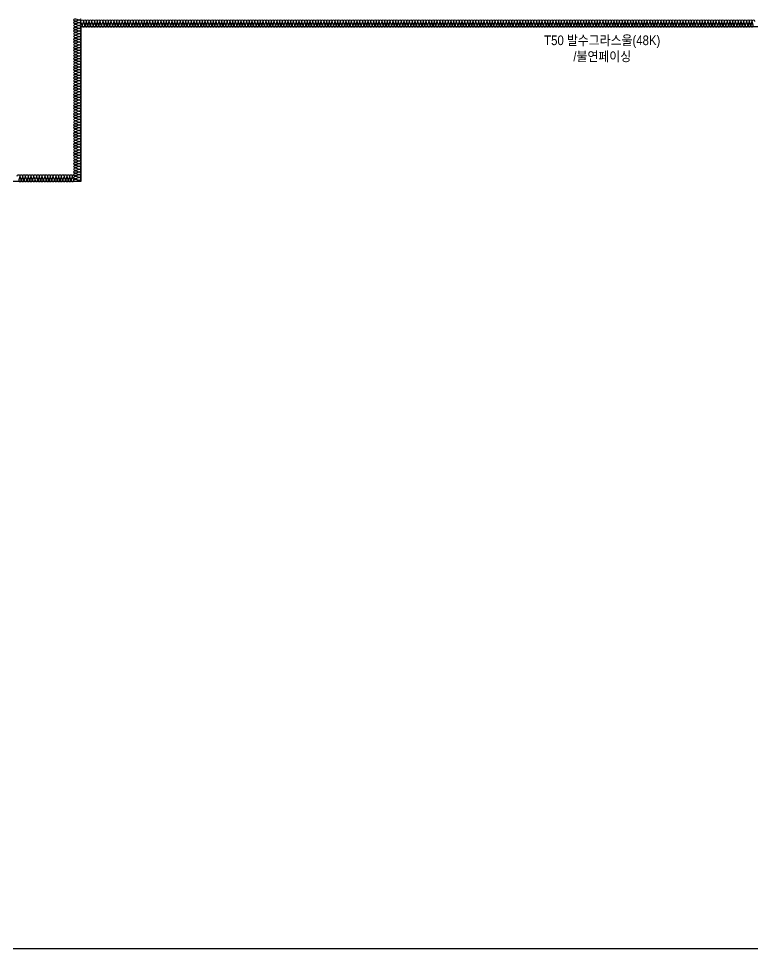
# Model space of a CAD drawing. Header units: millimetres. Extents: x 19868 to 801382, y -4805 to 85279.
# Drawn here: x 138738 to 144051, y 60179 to 66909 of the extents above; entities that cross this region are included whole.
import ezdxf
from ezdxf.enums import TextEntityAlignment as Align

# ---------------------------------------------------------------- set-up
doc = ezdxf.new("R2010")
doc.units = ezdxf.units.MM
doc.header["$LTSCALE"] = 250
doc.layers.add('A-FIN', color=6, linetype='Continuous')
doc.layers.add('ISL', color=251, linetype='Continuous')
doc.layers.add('NOPLOT-단열', color=225, linetype='Continuous', plot=False)
doc.styles.add('Gdim', font='')
doc.styles.get('Gdim').set_extended_font_data('Dotum')

msp = doc.modelspace()

# ---------------------------------------------------------------- linework, layer by layer
at = {"layer": 'A-FIN'}
msp.add_line((134738.2, 60178.9), (155038.2, 60178.9), dxfattribs=at)
at = {"layer": 'ISL'}
for points in [[(139188.2, 65728.9, 0.509267), (139176.1, 65737.8), (139150.3, 65730.1, -1.372593), (139150.3, 65747.8), (139176.1, 65740.1, 0.509267), (139188.2, 65748.9, 0.509267), (139176.1, 65757.8), (139150.3, 65750.1, -1.372593), (139150.3, 65767.8), (139176.1, 65760.1, 0.509267), (139188.2, 65768.9, 0.509267), (139176.1, 65777.8), (139150.3, 65770.1, -1.372593), (139150.3, 65787.8), (139176.1, 65780.1, 0.509267), (139188.2, 65788.9, 0.509267), (139176.1, 65797.8), (139150.3, 65790.1, -1.372593), (139150.3, 65807.8), (139176.1, 65800.1, 0.509267), (139188.2, 65808.9, 0.509267), (139176.1, 65817.8), (139150.3, 65810.1, -1.372593), (139150.3, 65827.8), (139176.1, 65820.1, 0.509267), (139188.2, 65828.9, 0.509267), (139176.1, 65837.8), (139150.3, 65830.1, -1.372593), (139150.3, 65847.8), (139176.1, 65840.1, 0.509267), (139188.2, 65848.9, 0.509267), (139176.1, 65857.8), (139150.3, 65850.1, -1.372593), (139150.3, 65867.8), (139176.1, 65860.1, 0.509267), (139188.2, 65868.9, 0.509267), (139176.1, 65877.8), (139150.3, 65870.1, -1.372593), (139150.3, 65887.8), (139176.1, 65880.1, 0.509267), (139188.2, 65888.9, 0.509267), (139176.1, 65897.8), (139150.3, 65890.1, -1.372593), (139150.3, 65907.8), (139176.1, 65900.1, 0.509267), (139188.2, 65908.9, 0.509267), (139176.1, 65917.8), (139150.3, 65910.1, -1.372593), (139150.3, 65927.8), (139176.1, 65920.1, 0.509267), (139188.2, 65928.9, 0.509267), (139176.1, 65937.8), (139150.3, 65930.1, -1.372593), (139150.3, 65947.8), (139176.1, 65940.1, 0.509267), (139188.2, 65948.9, 0.509267), (139176.1, 65957.8), (139150.3, 65950.1, -1.372593), (139150.3, 65967.8), (139176.1, 65960.1, 0.509267), (139188.2, 65968.9, 0.509267), (139176.1, 65977.8), (139150.3, 65970.1, -1.372593), (139150.3, 65987.8), (139176.1, 65980.1, 0.509267), (139188.2, 65988.9, 0.509267), (139176.1, 65997.8), (139150.3, 65990.1, -1.372593), (139150.3, 66007.8), (139176.1, 66000.1, 0.509267), (139188.2, 66008.9, 0.509267), (139176.1, 66017.8), (139150.3, 66010.1, -1.372593), (139150.3, 66027.8), (139176.1, 66020.1, 0.509267), (139188.2, 66028.9, 0.509267), (139176.1, 66037.8), (139150.3, 66030.1, -1.372593), (139150.3, 66047.8), (139176.1, 66040.1, 0.509267), (139188.2, 66048.9, 0.509267), (139176.1, 66057.8), (139150.3, 66050.1, -1.372593), (139150.3, 66067.8), (139176.1, 66060.1, 0.509267), (139188.2, 66068.9, 0.509267), (139176.1, 66077.8), (139150.3, 66070.1, -1.372593), (139150.3, 66087.8), (139176.1, 66080.1, 0.509267), (139188.2, 66088.9, 0.509267), (139176.1, 66097.8), (139150.3, 66090.1, -1.372593), (139150.3, 66107.8), (139176.1, 66100.1, 0.509267), (139188.2, 66108.9, 0.509267), (139176.1, 66117.8), (139150.3, 66110.1, -1.372593), (139150.3, 66127.8), (139176.1, 66120.1, 0.509267), (139188.2, 66128.9, 0.509267), (139176.1, 66137.8), (139150.3, 66130.1, -1.372593), (139150.3, 66147.8), (139176.1, 66140.1, 0.509267), (139188.2, 66148.9, 0.509267), (139176.1, 66157.8), (139150.3, 66150.1, -1.372593), (139150.3, 66167.8), (139176.1, 66160.1, 0.509267), (139188.2, 66168.9, 0.509267), (139176.1, 66177.8), (139150.3, 66170.1, -1.372593), (139150.3, 66187.8), (139176.1, 66180.1, 0.509267), (139188.2, 66188.9, 0.509267), (139176.1, 66197.8), (139150.3, 66190.1, -1.372593), (139150.3, 66207.8), (139176.1, 66200.1, 0.509267), (139188.2, 66208.9, 0.509267), (139176.1, 66217.8), (139150.3, 66210.1, -1.372593), (139150.3, 66227.8), (139176.1, 66220.1, 0.509267), (139188.2, 66228.9, 0.509267), (139176.1, 66237.8), (139150.3, 66230.1, -1.372593), (139150.3, 66247.8), (139176.1, 66240.1, 0.509267), (139188.2, 66248.9, 0.509267), (139176.1, 66257.8), (139150.3, 66250.1, -1.372593), (139150.3, 66267.8), (139176.1, 66260.1, 0.509267), (139188.2, 66268.9, 0.509267), (139176.1, 66277.8), (139150.3, 66270.1, -1.372593), (139150.3, 66287.8), (139176.1, 66280.1, 0.509267), (139188.2, 66288.9, 0.509267), (139176.1, 66297.8), (139150.3, 66290.1, -1.372593), (139150.3, 66307.8), (139176.1, 66300.1, 0.509267), (139188.2, 66308.9, 0.509267), (139176.1, 66317.8), (139150.3, 66310.1, -1.372593), (139150.3, 66327.8), (139176.1, 66320.1, 0.509267), (139188.2, 66328.9, 0.509267), (139176.1, 66337.8), (139150.3, 66330.1, -1.372593), (139150.3, 66347.8), (139176.1, 66340.1, 0.509267), (139188.2, 66348.9, 0.509267), (139176.1, 66357.8), (139150.3, 66350.1, -1.372593), (139150.3, 66367.8), (139176.1, 66360.1, 0.509267), (139188.2, 66368.9, 0.509267), (139176.1, 66377.8), (139150.3, 66370.1, -1.372593), (139150.3, 66387.8), (139176.1, 66380.1, 0.509267), (139188.2, 66388.9, 0.509267), (139176.1, 66397.8), (139150.3, 66390.1, -1.372593), (139150.3, 66407.8), (139176.1, 66400.1, 0.509267), (139188.2, 66408.9, 0.509267), (139176.1, 66417.8), (139150.3, 66410.1, -1.372593), (139150.3, 66427.8), (139176.1, 66420.1, 0.509267), (139188.2, 66428.9, 0.509267), (139176.1, 66437.8), (139150.3, 66430.1, -1.372593), (139150.3, 66447.8), (139176.1, 66440.1, 0.509267), (139188.2, 66448.9, 0.509267), (139176.1, 66457.8), (139150.3, 66450.1, -1.372593), (139150.3, 66467.8), (139176.1, 66460.1, 0.509267), (139188.2, 66468.9, 0.509267), (139176.1, 66477.8), (139150.3, 66470.1, -1.372593), (139150.3, 66487.8), (139176.1, 66480.1, 0.509267), (139188.2, 66488.9, 0.509267), (139176.1, 66497.8), (139150.3, 66490.1, -1.372593), (139150.3, 66507.8), (139176.1, 66500.1, 0.509267), (139188.2, 66508.9, 0.509267), (139176.1, 66517.8), (139150.3, 66510.1, -1.372593), (139150.3, 66527.8), (139176.1, 66520.1, 0.509267), (139188.2, 66528.9, 0.509267), (139176.1, 66537.8), (139150.3, 66530.1, -1.372593), (139150.3, 66547.8), (139176.1, 66540.1, 0.509267), (139188.2, 66548.9, 0.509267), (139176.1, 66557.8), (139150.3, 66550.1, -1.372593), (139150.3, 66567.8), (139176.1, 66560.1, 0.509267), (139188.2, 66568.9, 0.509267), (139176.1, 66577.8), (139150.3, 66570.1, -1.372593), (139150.3, 66587.8), (139176.1, 66580.1, 0.509267), (139188.2, 66588.9, 0.509267), (139176.1, 66597.8), (139150.3, 66590.1, -1.372593), (139150.3, 66607.8), (139176.1, 66600.1, 0.509267), (139188.2, 66608.9, 0.509267), (139176.1, 66617.8), (139150.3, 66610.1, -1.372593), (139150.3, 66627.8), (139176.1, 66620.1, 0.509267), (139188.2, 66628.9, 0.509267), (139176.1, 66637.8), (139150.3, 66630.1, -1.372593), (139150.3, 66647.8), (139176.1, 66640.1, 0.509267), (139188.2, 66648.9, 0.509267), (139176.1, 66657.8), (139150.3, 66650.1, -1.372593), (139150.3, 66667.8), (139176.1, 66660.1, 0.509267), (139188.2, 66668.9, 0.509267), (139176.1, 66677.8), (139150.3, 66670.1, -1.372593), (139150.3, 66687.8), (139176.1, 66680.1, 0.509267), (139188.2, 66688.9, 0.509267), (139176.1, 66697.8), (139150.3, 66690.1, -1.372593), (139150.3, 66707.8), (139176.1, 66700.1, 0.509267), (139188.2, 66708.9, 0.509267), (139176.1, 66717.8), (139150.3, 66710.1, -1.372593), (139150.3, 66727.8), (139176.1, 66720.1, 0.509267), (139188.2, 66728.9, 0.509267), (139176.1, 66737.8), (139150.3, 66730.1, -1.372593), (139150.3, 66747.8), (139176.1, 66740.1, 0.509267), (139188.2, 66748.9, 0.509267), (139176.1, 66757.8), (139150.3, 66750.1, -1.372593), (139150.3, 66767.8), (139176.1, 66760.1, 0.509267), (139188.2, 66768.9, 0.509267), (139176.1, 66777.8), (139150.3, 66770.1, -1.372593), (139150.3, 66787.8), (139176.1, 66780.1, 0.509267), (139188.2, 66788.9, 0.509267), (139176.1, 66797.8), (139150.3, 66790.1, -1.372593), (139150.3, 66807.8), (139176.1, 66800.1, 0.509267), (139188.2, 66808.9, 0.509267), (139176.1, 66817.8), (139150.3, 66810.1, -1.372593), (139150.3, 66827.8), (139176.1, 66820.1, 0.509267), (139188.2, 66828.9, 0.509267), (139176.1, 66837.8), (139150.3, 66830.1, -1.372593), (139150.3, 66847.8), (139176.1, 66840.1, 0.509267), (139188.2, 66848.9, 0.509267), (139176.1, 66857.8), (139150.3, 66850.1, -1.372593), (139150.3, 66867.8), (139176.1, 66860.1, 0.509267), (139188.2, 66868.9, 0.509267), (139176.1, 66877.8), (139150.3, 66870.1, -1.372593), (139150.3, 66887.8), (139176.1, 66880.1, 0.509267), (139188.2, 66888.9, 0.509267), (139176.1, 66897.8), (139150.3, 66890.1, -1.372593), (139150.3, 66907.8), (139176.1, 66900.1, 0.509267), (139188.2, 66908.9)], [(139188.2, 66848.9, 0.509267), (139197, 66861.1), (139189.4, 66886.8, -1.372593), (139207, 66886.8), (139199.4, 66861.1, 0.509267), (139208.2, 66848.9, 0.509267), (139217, 66861.1), (139209.4, 66886.8, -1.372593), (139227, 66886.8), (139219.4, 66861.1, 0.509267), (139228.2, 66848.9, 0.509267), (139237, 66861.1), (139229.4, 66886.8, -1.372593), (139247, 66886.8), (139239.4, 66861.1, 0.509267), (139248.2, 66848.9, 0.509267), (139257, 66861.1), (139249.4, 66886.8, -1.372593), (139267, 66886.8), (139259.4, 66861.1, 0.509267), (139268.2, 66848.9, 0.509267), (139277, 66861.1), (139269.4, 66886.8, -1.372593), (139287, 66886.8), (139279.4, 66861.1, 0.509267), (139288.2, 66848.9, 0.509267), (139297, 66861.1), (139289.4, 66886.8, -1.372593), (139307, 66886.8), (139299.4, 66861.1, 0.509267), (139308.2, 66848.9, 0.509267), (139317, 66861.1), (139309.4, 66886.8, -1.372593), (139327, 66886.8), (139319.4, 66861.1, 0.509267), (139328.2, 66848.9, 0.509267), (139337, 66861.1), (139329.4, 66886.8, -1.372593), (139347, 66886.8), (139339.4, 66861.1, 0.509267), (139348.2, 66848.9, 0.509267), (139357, 66861.1), (139349.4, 66886.8, -1.372593), (139367, 66886.8), (139359.4, 66861.1, 0.509267), (139368.2, 66848.9, 0.509267), (139377, 66861.1), (139369.4, 66886.8, -1.372593), (139387, 66886.8), (139379.4, 66861.1, 0.509267), (139388.2, 66848.9, 0.509267), (139397, 66861.1), (139389.4, 66886.8, -1.372593), (139407, 66886.8), (139399.4, 66861.1, 0.509267), (139408.2, 66848.9, 0.509267), (139417, 66861.1), (139409.4, 66886.8, -1.372593), (139427, 66886.8), (139419.4, 66861.1, 0.509267), (139428.2, 66848.9, 0.509267), (139437, 66861.1), (139429.4, 66886.8, -1.372593), (139447, 66886.8), (139439.4, 66861.1, 0.509267), (139448.2, 66848.9, 0.509267), (139457, 66861.1), (139449.4, 66886.8, -1.372593), (139467, 66886.8), (139459.4, 66861.1, 0.509267), (139468.2, 66848.9, 0.509267), (139477, 66861.1), (139469.4, 66886.8, -1.372593), (139487, 66886.8), (139479.4, 66861.1, 0.509267), (139488.2, 66848.9, 0.509267), (139497, 66861.1), (139489.4, 66886.8, -1.372593), (139507, 66886.8), (139499.4, 66861.1, 0.509267), (139508.2, 66848.9, 0.509267), (139517, 66861.1), (139509.4, 66886.8, -1.372593), (139527, 66886.8), (139519.4, 66861.1, 0.509267), (139528.2, 66848.9, 0.509267), (139537, 66861.1), (139529.4, 66886.8, -1.372593), (139547, 66886.8), (139539.4, 66861.1, 0.509267), (139548.2, 66848.9, 0.509267), (139557, 66861.1), (139549.4, 66886.8, -1.372593), (139567, 66886.8), (139559.4, 66861.1, 0.509267), (139568.2, 66848.9, 0.509267), (139577, 66861.1), (139569.4, 66886.8, -1.372593), (139587, 66886.8), (139579.4, 66861.1, 0.509267), (139588.2, 66848.9, 0.509267), (139597, 66861.1), (139589.4, 66886.8, -1.372593), (139607, 66886.8), (139599.4, 66861.1, 0.509267), (139608.2, 66848.9, 0.509267), (139617, 66861.1), (139609.4, 66886.8, -1.372593), (139627, 66886.8), (139619.4, 66861.1, 0.509267), (139628.2, 66848.9, 0.509267), (139637, 66861.1), (139629.4, 66886.8, -1.372593), (139647, 66886.8), (139639.4, 66861.1, 0.509267), (139648.2, 66848.9, 0.509267), (139657, 66861.1), (139649.4, 66886.8, -1.372593), (139667, 66886.8), (139659.4, 66861.1, 0.509267), (139668.2, 66848.9, 0.509267), (139677, 66861.1), (139669.4, 66886.8, -1.372593), (139687, 66886.8), (139679.4, 66861.1, 0.509267), (139688.2, 66848.9, 0.509267), (139697, 66861.1), (139689.4, 66886.8, -1.372593), (139707, 66886.8), (139699.4, 66861.1, 0.509267), (139708.2, 66848.9, 0.509267), (139717, 66861.1), (139709.4, 66886.8, -1.372593), (139727, 66886.8), (139719.4, 66861.1, 0.509267), (139728.2, 66848.9, 0.509267), (139737, 66861.1), (139729.4, 66886.8, -1.372593), (139747, 66886.8), (139739.4, 66861.1, 0.509267), (139748.2, 66848.9, 0.509267), (139757, 66861.1), (139749.4, 66886.8, -1.372593), (139767, 66886.8), (139759.4, 66861.1, 0.509267), (139768.2, 66848.9, 0.509267), (139777, 66861.1), (139769.4, 66886.8, -1.372593), (139787, 66886.8), (139779.4, 66861.1, 0.509267), (139788.2, 66848.9, 0.509267), (139797, 66861.1), (139789.4, 66886.8, -1.372593), (139807, 66886.8), (139799.4, 66861.1, 0.509267), (139808.2, 66848.9, 0.509267), (139817, 66861.1), (139809.4, 66886.8, -1.372593), (139827, 66886.8), (139819.4, 66861.1, 0.509267), (139828.2, 66848.9, 0.509267), (139837, 66861.1), (139829.4, 66886.8, -1.372593), (139847, 66886.8), (139839.4, 66861.1, 0.509267), (139848.2, 66848.9, 0.509267), (139857, 66861.1), (139849.4, 66886.8, -1.372593), (139867, 66886.8), (139859.4, 66861.1, 0.509267), (139868.2, 66848.9, 0.509267), (139877, 66861.1), (139869.4, 66886.8, -1.372593), (139887, 66886.8), (139879.4, 66861.1, 0.509267), (139888.2, 66848.9, 0.509267), (139897, 66861.1), (139889.4, 66886.8, -1.372593), (139907, 66886.8), (139899.4, 66861.1, 0.509267), (139908.2, 66848.9, 0.509267), (139917, 66861.1), (139909.4, 66886.8, -1.372593), (139927, 66886.8), (139919.4, 66861.1, 0.509267), (139928.2, 66848.9, 0.509267), (139937, 66861.1), (139929.4, 66886.8, -1.372593), (139947, 66886.8), (139939.4, 66861.1, 0.509267), (139948.2, 66848.9, 0.509267), (139957, 66861.1), (139949.4, 66886.8, -1.372593), (139967, 66886.8), (139959.4, 66861.1, 0.509267), (139968.2, 66848.9, 0.509267), (139977, 66861.1), (139969.4, 66886.8, -1.372593), (139987, 66886.8), (139979.4, 66861.1, 0.509267), (139988.2, 66848.9, 0.509267), (139997, 66861.1), (139989.4, 66886.8, -1.372593), (140007, 66886.8), (139999.4, 66861.1, 0.509267), (140008.2, 66848.9, 0.509267), (140017, 66861.1), (140009.4, 66886.8, -1.372593), (140027, 66886.8), (140019.4, 66861.1, 0.509267), (140028.2, 66848.9, 0.509267), (140037, 66861.1), (140029.4, 66886.8, -1.372593), (140047, 66886.8), (140039.4, 66861.1, 0.509267), (140048.2, 66848.9, 0.509267), (140057, 66861.1), (140049.4, 66886.8, -1.372593), (140067, 66886.8), (140059.4, 66861.1, 0.509267), (140068.2, 66848.9, 0.509267), (140077, 66861.1), (140069.4, 66886.8, -1.372593), (140087, 66886.8), (140079.4, 66861.1, 0.509267), (140088.2, 66848.9, 0.509267), (140097, 66861.1), (140089.4, 66886.8, -1.372593), (140107, 66886.8), (140099.4, 66861.1, 0.509267), (140108.2, 66848.9, 0.509267), (140117, 66861.1), (140109.4, 66886.8, -1.372593), (140127, 66886.8), (140119.4, 66861.1, 0.509267), (140128.2, 66848.9, 0.509267), (140137, 66861.1), (140129.4, 66886.8, -1.372593), (140147, 66886.8), (140139.4, 66861.1, 0.509267), (140148.2, 66848.9, 0.509267), (140157, 66861.1), (140149.4, 66886.8, -1.372593), (140167, 66886.8), (140159.4, 66861.1, 0.509267), (140168.2, 66848.9, 0.509267), (140177, 66861.1), (140169.4, 66886.8, -1.372593), (140187, 66886.8), (140179.4, 66861.1, 0.509267), (140188.2, 66848.9, 0.509267), (140197, 66861.1), (140189.4, 66886.8, -1.372593), (140207, 66886.8), (140199.4, 66861.1, 0.509267), (140208.2, 66848.9, 0.509267), (140217, 66861.1), (140209.4, 66886.8, -1.372593), (140227, 66886.8), (140219.4, 66861.1, 0.509267), (140228.2, 66848.9, 0.509267), (140237, 66861.1), (140229.4, 66886.8, -1.372593), (140247, 66886.8), (140239.4, 66861.1, 0.509267), (140248.2, 66848.9, 0.509267), (140257, 66861.1), (140249.4, 66886.8, -1.372593), (140267, 66886.8), (140259.4, 66861.1, 0.509267), (140268.2, 66848.9, 0.509267), (140277, 66861.1), (140269.4, 66886.8, -1.372593), (140287, 66886.8), (140279.4, 66861.1, 0.509267), (140288.2, 66848.9, 0.509267), (140297, 66861.1), (140289.4, 66886.8, -1.372593), (140307, 66886.8), (140299.4, 66861.1, 0.509267), (140308.2, 66848.9, 0.509267), (140317, 66861.1), (140309.4, 66886.8, -1.372593), (140327, 66886.8), (140319.4, 66861.1, 0.509267), (140328.2, 66848.9, 0.509267), (140337, 66861.1), (140329.4, 66886.8, -1.372593), (140347, 66886.8), (140339.4, 66861.1, 0.509267), (140348.2, 66848.9, 0.509267), (140357, 66861.1), (140349.4, 66886.8, -1.372593), (140367, 66886.8), (140359.4, 66861.1, 0.509267), (140368.2, 66848.9, 0.509267), (140377, 66861.1), (140369.4, 66886.8, -1.372593), (140387, 66886.8), (140379.4, 66861.1, 0.509267), (140388.2, 66848.9, 0.509267), (140397, 66861.1), (140389.4, 66886.8, -1.372593), (140407, 66886.8), (140399.4, 66861.1, 0.509267), (140408.2, 66848.9, 0.509267), (140417, 66861.1), (140409.4, 66886.8, -1.372593), (140427, 66886.8), (140419.4, 66861.1, 0.509267), (140428.2, 66848.9, 0.509267), (140437, 66861.1), (140429.4, 66886.8, -1.372593), (140447, 66886.8), (140439.4, 66861.1, 0.509267), (140448.2, 66848.9, 0.509267), (140457, 66861.1), (140449.4, 66886.8, -1.372593), (140467, 66886.8), (140459.4, 66861.1, 0.509267), (140468.2, 66848.9, 0.509267), (140477, 66861.1), (140469.4, 66886.8, -1.372593), (140487, 66886.8), (140479.4, 66861.1, 0.509267), (140488.2, 66848.9, 0.509267), (140497, 66861.1), (140489.4, 66886.8, -1.372593), (140507, 66886.8), (140499.4, 66861.1, 0.509267), (140508.2, 66848.9, 0.509267), (140517, 66861.1), (140509.4, 66886.8, -1.372593), (140527, 66886.8), (140519.4, 66861.1, 0.509267), (140528.2, 66848.9, 0.509267), (140537, 66861.1), (140529.4, 66886.8, -1.372593), (140547, 66886.8), (140539.4, 66861.1, 0.509267), (140548.2, 66848.9, 0.509267), (140557, 66861.1), (140549.4, 66886.8, -1.372593), (140567, 66886.8), (140559.4, 66861.1, 0.509267), (140568.2, 66848.9, 0.509267), (140577, 66861.1), (140569.4, 66886.8, -1.372593), (140587, 66886.8), (140579.4, 66861.1, 0.509267), (140588.2, 66848.9, 0.509267), (140597, 66861.1), (140589.4, 66886.8, -1.372593), (140607, 66886.8), (140599.4, 66861.1, 0.509267), (140608.2, 66848.9, 0.509267), (140617, 66861.1), (140609.4, 66886.8, -1.372593), (140627, 66886.8), (140619.4, 66861.1, 0.509267), (140628.2, 66848.9, 0.509267), (140637, 66861.1), (140629.4, 66886.8, -1.372593), (140647, 66886.8), (140639.4, 66861.1, 0.509267), (140648.2, 66848.9, 0.509267), (140657, 66861.1), (140649.4, 66886.8, -1.372593), (140667, 66886.8), (140659.4, 66861.1, 0.509267), (140668.2, 66848.9, 0.509267), (140677, 66861.1), (140669.4, 66886.8, -1.372593), (140687, 66886.8), (140679.4, 66861.1, 0.509267), (140688.2, 66848.9, 0.509267), (140697, 66861.1), (140689.4, 66886.8, -1.372593), (140707, 66886.8), (140699.4, 66861.1, 0.509267), (140708.2, 66848.9, 0.509267), (140717, 66861.1), (140709.4, 66886.8, -1.372593), (140727, 66886.8), (140719.4, 66861.1, 0.509267), (140728.2, 66848.9, 0.509267), (140737, 66861.1), (140729.4, 66886.8, -1.372593), (140747, 66886.8), (140739.4, 66861.1, 0.509267), (140748.2, 66848.9, 0.509267), (140757, 66861.1), (140749.4, 66886.8, -1.372593), (140767, 66886.8), (140759.4, 66861.1, 0.509267), (140768.2, 66848.9, 0.509267), (140777, 66861.1), (140769.4, 66886.8, -1.372593), (140787, 66886.8), (140779.4, 66861.1, 0.509267), (140788.2, 66848.9, 0.509267), (140797, 66861.1), (140789.4, 66886.8, -1.372593), (140807, 66886.8), (140799.4, 66861.1, 0.509267), (140808.2, 66848.9, 0.509267), (140817, 66861.1), (140809.4, 66886.8, -1.372593), (140827, 66886.8), (140819.4, 66861.1, 0.509267), (140828.2, 66848.9, 0.509267), (140837, 66861.1), (140829.4, 66886.8, -1.372593), (140847, 66886.8), (140839.4, 66861.1, 0.509267), (140848.2, 66848.9, 0.509267), (140857, 66861.1), (140849.4, 66886.8, -1.372593), (140867, 66886.8), (140859.4, 66861.1, 0.509267), (140868.2, 66848.9, 0.509267), (140877, 66861.1), (140869.4, 66886.8, -1.372593), (140887, 66886.8), (140879.4, 66861.1, 0.509267), (140888.2, 66848.9, 0.509267), (140897, 66861.1), (140889.4, 66886.8, -1.372593), (140907, 66886.8), (140899.4, 66861.1, 0.509267), (140908.2, 66848.9, 0.509267), (140917, 66861.1), (140909.4, 66886.8, -1.372593), (140927, 66886.8), (140919.4, 66861.1, 0.509267), (140928.2, 66848.9, 0.509267), (140937, 66861.1), (140929.4, 66886.8, -1.372593), (140947, 66886.8), (140939.4, 66861.1, 0.509267), (140948.2, 66848.9, 0.509267), (140957, 66861.1), (140949.4, 66886.8, -1.372593), (140967, 66886.8), (140959.4, 66861.1, 0.509267), (140968.2, 66848.9, 0.509267), (140977, 66861.1), (140969.4, 66886.8, -1.372593), (140987, 66886.8), (140979.4, 66861.1, 0.509267), (140988.2, 66848.9, 0.509267), (140997, 66861.1), (140989.4, 66886.8, -1.372593), (141007, 66886.8), (140999.4, 66861.1, 0.509267), (141008.2, 66848.9, 0.509267), (141017, 66861.1), (141009.4, 66886.8, -1.372593), (141027, 66886.8), (141019.4, 66861.1, 0.509267), (141028.2, 66848.9, 0.509267), (141037, 66861.1), (141029.4, 66886.8, -1.372593), (141047, 66886.8), (141039.4, 66861.1, 0.509267), (141048.2, 66848.9, 0.509267), (141057, 66861.1), (141049.4, 66886.8, -1.372593), (141067, 66886.8), (141059.4, 66861.1, 0.509267), (141068.2, 66848.9, 0.509267), (141077, 66861.1), (141069.4, 66886.8, -1.372593), (141087, 66886.8), (141079.4, 66861.1, 0.509267), (141088.2, 66848.9, 0.509267), (141097, 66861.1), (141089.4, 66886.8, -1.372593), (141107, 66886.8), (141099.4, 66861.1, 0.509267), (141108.2, 66848.9, 0.509267), (141117, 66861.1), (141109.4, 66886.8, -1.372593), (141127, 66886.8), (141119.4, 66861.1, 0.509267), (141128.2, 66848.9, 0.509267), (141137, 66861.1), (141129.4, 66886.8, -1.372593), (141147, 66886.8), (141139.4, 66861.1, 0.509267), (141148.2, 66848.9, 0.509267), (141157, 66861.1), (141149.4, 66886.8, -1.372593), (141167, 66886.8), (141159.4, 66861.1, 0.509267), (141168.2, 66848.9, 0.509267), (141177, 66861.1), (141169.4, 66886.8, -1.372593), (141187, 66886.8), (141179.4, 66861.1, 0.509267), (141188.2, 66848.9, 0.509267), (141197, 66861.1), (141189.4, 66886.8, -1.372593), (141207, 66886.8), (141199.4, 66861.1, 0.509267), (141208.2, 66848.9, 0.509267), (141217, 66861.1), (141209.4, 66886.8, -1.372593), (141227, 66886.8), (141219.4, 66861.1, 0.509267), (141228.2, 66848.9, 0.509267), (141237, 66861.1), (141229.4, 66886.8, -1.372593), (141247, 66886.8), (141239.4, 66861.1, 0.509267), (141248.2, 66848.9, 0.509267), (141257, 66861.1), (141249.4, 66886.8, -1.372593), (141267, 66886.8), (141259.4, 66861.1, 0.509267), (141268.2, 66848.9, 0.509267), (141277, 66861.1), (141269.4, 66886.8, -1.372593), (141287, 66886.8), (141279.4, 66861.1, 0.509267), (141288.2, 66848.9, 0.509267), (141297, 66861.1), (141289.4, 66886.8, -1.372593), (141307, 66886.8), (141299.4, 66861.1, 0.509267), (141308.2, 66848.9, 0.509267), (141317, 66861.1), (141309.4, 66886.8, -1.372593), (141327, 66886.8), (141319.4, 66861.1, 0.509267), (141328.2, 66848.9, 0.509267), (141337, 66861.1), (141329.4, 66886.8, -1.372593), (141347, 66886.8), (141339.4, 66861.1, 0.509267), (141348.2, 66848.9, 0.509267), (141357, 66861.1), (141349.4, 66886.8, -1.372593), (141367, 66886.8), (141359.4, 66861.1, 0.509267), (141368.2, 66848.9, 0.509267), (141377, 66861.1), (141369.4, 66886.8, -1.372593), (141387, 66886.8), (141379.4, 66861.1, 0.509267), (141388.2, 66848.9, 0.509267), (141397, 66861.1), (141389.4, 66886.8, -1.372593), (141407, 66886.8), (141399.4, 66861.1, 0.509267), (141408.2, 66848.9, 0.509267), (141417, 66861.1), (141409.4, 66886.8, -1.372593), (141427, 66886.8), (141419.4, 66861.1, 0.509267), (141428.2, 66848.9, 0.509267), (141437, 66861.1), (141429.4, 66886.8, -1.372593), (141447, 66886.8), (141439.4, 66861.1, 0.509267), (141448.2, 66848.9, 0.509267), (141457, 66861.1), (141449.4, 66886.8, -1.372593), (141467, 66886.8), (141459.4, 66861.1, 0.509267), (141468.2, 66848.9, 0.509267), (141477, 66861.1), (141469.4, 66886.8, -1.372593), (141487, 66886.8), (141479.4, 66861.1, 0.509267), (141488.2, 66848.9, 0.509267), (141497, 66861.1), (141489.4, 66886.8, -1.372593), (141507, 66886.8), (141499.4, 66861.1, 0.509267), (141508.2, 66848.9, 0.509267), (141517, 66861.1), (141509.4, 66886.8, -1.372593), (141527, 66886.8), (141519.4, 66861.1, 0.509267), (141528.2, 66848.9, 0.509267), (141537, 66861.1), (141529.4, 66886.8, -1.372593), (141547, 66886.8), (141539.4, 66861.1, 0.509267), (141548.2, 66848.9, 0.509267), (141557, 66861.1), (141549.4, 66886.8, -1.372593), (141567, 66886.8), (141559.4, 66861.1, 0.509267), (141568.2, 66848.9, 0.509267), (141577, 66861.1), (141569.4, 66886.8, -1.372593), (141587, 66886.8), (141579.4, 66861.1, 0.509267), (141588.2, 66848.9, 0.509267), (141597, 66861.1), (141589.4, 66886.8, -1.372593), (141607, 66886.8), (141599.4, 66861.1, 0.509267), (141608.2, 66848.9, 0.509267), (141617, 66861.1), (141609.4, 66886.8, -1.372593), (141627, 66886.8), (141619.4, 66861.1, 0.509267), (141628.2, 66848.9, 0.509267), (141637, 66861.1), (141629.4, 66886.8, -1.372593), (141647, 66886.8), (141639.4, 66861.1, 0.509267), (141648.2, 66848.9, 0.509267), (141657, 66861.1), (141649.4, 66886.8, -1.372593), (141667, 66886.8), (141659.4, 66861.1, 0.509267), (141668.2, 66848.9, 0.509267), (141677, 66861.1), (141669.4, 66886.8, -1.372593), (141687, 66886.8), (141679.4, 66861.1, 0.509267), (141688.2, 66848.9, 0.509267), (141697, 66861.1), (141689.4, 66886.8, -1.372593), (141707, 66886.8), (141699.4, 66861.1, 0.509267), (141708.2, 66848.9, 0.509267), (141717, 66861.1), (141709.4, 66886.8, -1.372593), (141727, 66886.8), (141719.4, 66861.1, 0.509267), (141728.2, 66848.9, 0.509267), (141737, 66861.1), (141729.4, 66886.8, -1.372593), (141747, 66886.8), (141739.4, 66861.1, 0.509267), (141748.2, 66848.9, 0.509267), (141757, 66861.1), (141749.4, 66886.8, -1.372593), (141767, 66886.8), (141759.4, 66861.1, 0.509267), (141768.2, 66848.9, 0.509267), (141777, 66861.1), (141769.4, 66886.8, -1.372593), (141787, 66886.8), (141779.4, 66861.1, 0.509267), (141788.2, 66848.9, 0.509267), (141797, 66861.1), (141789.4, 66886.8, -1.372593), (141807, 66886.8), (141799.4, 66861.1, 0.509267), (141808.2, 66848.9, 0.509267), (141817, 66861.1), (141809.4, 66886.8, -1.372593), (141827, 66886.8), (141819.4, 66861.1, 0.509267), (141828.2, 66848.9, 0.509267), (141837, 66861.1), (141829.4, 66886.8, -1.372593), (141847, 66886.8), (141839.4, 66861.1, 0.509267), (141848.2, 66848.9, 0.509267), (141857, 66861.1), (141849.4, 66886.8, -1.372593), (141867, 66886.8), (141859.4, 66861.1, 0.509267), (141868.2, 66848.9, 0.509267), (141877, 66861.1), (141869.4, 66886.8, -1.372593), (141887, 66886.8), (141879.4, 66861.1, 0.509267), (141888.2, 66848.9, 0.509267), (141897, 66861.1), (141889.4, 66886.8, -1.372593), (141907, 66886.8), (141899.4, 66861.1, 0.509267), (141908.2, 66848.9, 0.509267), (141917, 66861.1), (141909.4, 66886.8, -1.372593), (141927, 66886.8), (141919.4, 66861.1, 0.509267), (141928.2, 66848.9, 0.509267), (141937, 66861.1), (141929.4, 66886.8, -1.372593), (141947, 66886.8), (141939.4, 66861.1, 0.509267), (141948.2, 66848.9, 0.509267), (141957, 66861.1), (141949.4, 66886.8, -1.372593), (141967, 66886.8), (141959.4, 66861.1, 0.509267), (141968.2, 66848.9, 0.509267), (141977, 66861.1), (141969.4, 66886.8, -1.372593), (141987, 66886.8), (141979.4, 66861.1, 0.509267), (141988.2, 66848.9, 0.509267), (141997, 66861.1), (141989.4, 66886.8, -1.372593), (142007, 66886.8), (141999.4, 66861.1, 0.509267), (142008.2, 66848.9, 0.509267), (142017, 66861.1), (142009.4, 66886.8, -1.372593), (142027, 66886.8), (142019.4, 66861.1, 0.509267), (142028.2, 66848.9, 0.509267), (142037, 66861.1), (142029.4, 66886.8, -1.372593), (142047, 66886.8), (142039.4, 66861.1, 0.509267), (142048.2, 66848.9, 0.509267), (142057, 66861.1), (142049.4, 66886.8, -1.372593), (142067, 66886.8), (142059.4, 66861.1, 0.509267), (142068.2, 66848.9, 0.509267), (142077, 66861.1), (142069.4, 66886.8, -1.372593), (142087, 66886.8), (142079.4, 66861.1, 0.509267), (142088.2, 66848.9, 0.509267), (142097, 66861.1), (142089.4, 66886.8, -1.372593), (142107, 66886.8), (142099.4, 66861.1, 0.509267), (142108.2, 66848.9, 0.509267), (142117, 66861.1), (142109.4, 66886.8, -1.372593), (142127, 66886.8), (142119.4, 66861.1, 0.509267), (142128.2, 66848.9, 0.509267), (142137, 66861.1), (142129.4, 66886.8, -1.372593), (142147, 66886.8), (142139.4, 66861.1, 0.509267), (142148.2, 66848.9, 0.509267), (142157, 66861.1), (142149.4, 66886.8, -1.372593), (142167, 66886.8), (142159.4, 66861.1, 0.509267), (142168.2, 66848.9, 0.509267), (142177, 66861.1), (142169.4, 66886.8, -1.372593), (142187, 66886.8), (142179.4, 66861.1, 0.509267), (142188.2, 66848.9, 0.509267), (142197, 66861.1), (142189.4, 66886.8, -1.372593), (142207, 66886.8), (142199.4, 66861.1, 0.509267), (142208.2, 66848.9, 0.509267), (142217, 66861.1), (142209.4, 66886.8, -1.372593), (142227, 66886.8), (142219.4, 66861.1, 0.509267), (142228.2, 66848.9, 0.509267), (142237, 66861.1), (142229.4, 66886.8, -1.372593), (142247, 66886.8), (142239.4, 66861.1, 0.509267), (142248.2, 66848.9, 0.509267), (142257, 66861.1), (142249.4, 66886.8, -1.372593), (142267, 66886.8), (142259.4, 66861.1, 0.509267), (142268.2, 66848.9, 0.509267), (142277, 66861.1), (142269.4, 66886.8, -1.372593), (142287, 66886.8), (142279.4, 66861.1, 0.509267), (142288.2, 66848.9, 0.509267), (142297, 66861.1), (142289.4, 66886.8, -1.372593), (142307, 66886.8), (142299.4, 66861.1, 0.509267), (142308.2, 66848.9, 0.509267), (142317, 66861.1), (142309.4, 66886.8, -1.372593), (142327, 66886.8), (142319.4, 66861.1, 0.509267), (142328.2, 66848.9, 0.509267), (142337, 66861.1), (142329.4, 66886.8, -1.372593), (142347, 66886.8), (142339.4, 66861.1, 0.509267), (142348.2, 66848.9, 0.509267), (142357, 66861.1), (142349.4, 66886.8, -1.372593), (142367, 66886.8), (142359.4, 66861.1, 0.509267), (142368.2, 66848.9, 0.509267), (142377, 66861.1), (142369.4, 66886.8, -1.372593), (142387, 66886.8), (142379.4, 66861.1, 0.509267), (142388.2, 66848.9, 0.509267), (142397, 66861.1), (142389.4, 66886.8, -1.372593), (142407, 66886.8), (142399.4, 66861.1, 0.509267), (142408.2, 66848.9, 0.509267), (142417, 66861.1), (142409.4, 66886.8, -1.372593), (142427, 66886.8), (142419.4, 66861.1, 0.509267), (142428.2, 66848.9, 0.509267), (142437, 66861.1), (142429.4, 66886.8, -1.372593), (142447, 66886.8), (142439.4, 66861.1, 0.509267), (142448.2, 66848.9, 0.509267), (142457, 66861.1), (142449.4, 66886.8, -1.372593), (142467, 66886.8), (142459.4, 66861.1, 0.509267), (142468.2, 66848.9, 0.509267), (142477, 66861.1), (142469.4, 66886.8, -1.372593), (142487, 66886.8), (142479.4, 66861.1, 0.509267), (142488.2, 66848.9, 0.509267), (142497, 66861.1), (142489.4, 66886.8, -1.372593), (142507, 66886.8), (142499.4, 66861.1, 0.509267), (142508.2, 66848.9, 0.509267), (142517, 66861.1), (142509.4, 66886.8, -1.372593), (142527, 66886.8), (142519.4, 66861.1, 0.509267), (142528.2, 66848.9, 0.509267), (142537, 66861.1), (142529.4, 66886.8, -1.372593), (142547, 66886.8), (142539.4, 66861.1, 0.509267), (142548.2, 66848.9, 0.509267), (142557, 66861.1), (142549.4, 66886.8, -1.372593), (142567, 66886.8), (142559.4, 66861.1, 0.509267), (142568.2, 66848.9, 0.509267), (142577, 66861.1), (142569.4, 66886.8, -1.372593), (142587, 66886.8), (142579.4, 66861.1, 0.509267), (142588.2, 66848.9, 0.509267), (142597, 66861.1), (142589.4, 66886.8, -1.372593), (142607, 66886.8), (142599.4, 66861.1, 0.509267), (142608.2, 66848.9, 0.509267), (142617, 66861.1), (142609.4, 66886.8, -1.372593), (142627, 66886.8), (142619.4, 66861.1, 0.509267), (142628.2, 66848.9, 0.509267), (142637, 66861.1), (142629.4, 66886.8, -1.372593), (142647, 66886.8), (142639.4, 66861.1, 0.509267), (142648.2, 66848.9, 0.509267), (142657, 66861.1), (142649.4, 66886.8, -1.372593), (142667, 66886.8), (142659.4, 66861.1, 0.509267), (142668.2, 66848.9, 0.509267), (142677, 66861.1), (142669.4, 66886.8, -1.372593), (142687, 66886.8), (142679.4, 66861.1, 0.509267), (142688.2, 66848.9, 0.509267), (142697, 66861.1), (142689.4, 66886.8, -1.372593), (142707, 66886.8), (142699.4, 66861.1, 0.509267), (142708.2, 66848.9, 0.509267), (142717, 66861.1), (142709.4, 66886.8, -1.372593), (142727, 66886.8), (142719.4, 66861.1, 0.509267), (142728.2, 66848.9, 0.509267), (142737, 66861.1), (142729.4, 66886.8, -1.372593), (142747, 66886.8), (142739.4, 66861.1, 0.509267), (142748.2, 66848.9, 0.509267), (142757, 66861.1), (142749.4, 66886.8, -1.372593), (142767, 66886.8), (142759.4, 66861.1, 0.509267), (142768.2, 66848.9, 0.509267), (142777, 66861.1), (142769.4, 66886.8, -1.372593), (142787, 66886.8), (142779.4, 66861.1, 0.509267), (142788.2, 66848.9, 0.509267), (142797, 66861.1), (142789.4, 66886.8, -1.372593), (142807, 66886.8), (142799.4, 66861.1, 0.509267), (142808.2, 66848.9, 0.509267), (142817, 66861.1), (142809.4, 66886.8, -1.372593), (142827, 66886.8), (142819.4, 66861.1, 0.509267), (142828.2, 66848.9, 0.509267), (142837, 66861.1), (142829.4, 66886.8, -1.372593), (142847, 66886.8), (142839.4, 66861.1, 0.509267), (142848.2, 66848.9, 0.509267), (142857, 66861.1), (142849.4, 66886.8, -1.372593), (142867, 66886.8), (142859.4, 66861.1, 0.509267), (142868.2, 66848.9, 0.509267), (142877, 66861.1), (142869.4, 66886.8, -1.372593), (142887, 66886.8), (142879.4, 66861.1, 0.509267), (142888.2, 66848.9, 0.509267), (142897, 66861.1), (142889.4, 66886.8, -1.372593), (142907, 66886.8), (142899.4, 66861.1, 0.509267), (142908.2, 66848.9, 0.509267), (142917, 66861.1), (142909.4, 66886.8, -1.372593), (142927, 66886.8), (142919.4, 66861.1, 0.509267), (142928.2, 66848.9, 0.509267), (142937, 66861.1), (142929.4, 66886.8, -1.372593), (142947, 66886.8), (142939.4, 66861.1, 0.509267), (142948.2, 66848.9, 0.509267), (142957, 66861.1), (142949.4, 66886.8, -1.372593), (142967, 66886.8), (142959.4, 66861.1, 0.509267), (142968.2, 66848.9, 0.509267), (142977, 66861.1), (142969.4, 66886.8, -1.372593), (142987, 66886.8), (142979.4, 66861.1, 0.509267), (142988.2, 66848.9, 0.509267), (142997, 66861.1), (142989.4, 66886.8, -1.372593), (143007, 66886.8), (142999.4, 66861.1, 0.509267), (143008.2, 66848.9, 0.509267), (143017, 66861.1), (143009.4, 66886.8, -1.372593), (143027, 66886.8), (143019.4, 66861.1, 0.509267), (143028.2, 66848.9, 0.509267), (143037, 66861.1), (143029.4, 66886.8, -1.372593), (143047, 66886.8), (143039.4, 66861.1, 0.509267), (143048.2, 66848.9, 0.509267), (143057, 66861.1), (143049.4, 66886.8, -1.372593), (143067, 66886.8), (143059.4, 66861.1, 0.509267), (143068.2, 66848.9, 0.509267), (143077, 66861.1), (143069.4, 66886.8, -1.372593), (143087, 66886.8), (143079.4, 66861.1, 0.509267), (143088.2, 66848.9, 0.509267), (143097, 66861.1), (143089.4, 66886.8, -1.372593), (143107, 66886.8), (143099.4, 66861.1, 0.509267), (143108.2, 66848.9, 0.509267), (143117, 66861.1), (143109.4, 66886.8, -1.372593), (143127, 66886.8), (143119.4, 66861.1, 0.509267), (143128.2, 66848.9, 0.509267), (143137, 66861.1), (143129.4, 66886.8, -1.372593), (143147, 66886.8), (143139.4, 66861.1, 0.509267), (143148.2, 66848.9, 0.509267), (143157, 66861.1), (143149.4, 66886.8, -1.372593), (143167, 66886.8), (143159.4, 66861.1, 0.509267), (143168.2, 66848.9, 0.509267), (143177, 66861.1), (143169.4, 66886.8, -1.372593), (143187, 66886.8), (143179.4, 66861.1, 0.509267), (143188.2, 66848.9, 0.509267), (143197, 66861.1), (143189.4, 66886.8, -1.372593), (143207, 66886.8), (143199.4, 66861.1, 0.509267), (143208.2, 66848.9, 0.509267), (143217, 66861.1), (143209.4, 66886.8, -1.372593), (143227, 66886.8), (143219.4, 66861.1, 0.509267), (143228.2, 66848.9, 0.509267), (143237, 66861.1), (143229.4, 66886.8, -1.372593), (143247, 66886.8), (143239.4, 66861.1, 0.509267), (143248.2, 66848.9, 0.509267), (143257, 66861.1), (143249.4, 66886.8, -1.372593), (143267, 66886.8), (143259.4, 66861.1, 0.509267), (143268.2, 66848.9, 0.509267), (143277, 66861.1), (143269.4, 66886.8, -1.372593), (143287, 66886.8), (143279.4, 66861.1, 0.509267), (143288.2, 66848.9, 0.509267), (143297, 66861.1), (143289.4, 66886.8, -1.372593), (143307, 66886.8), (143299.4, 66861.1, 0.509267), (143308.2, 66848.9, 0.509267), (143317, 66861.1), (143309.4, 66886.8, -1.372593), (143327, 66886.8), (143319.4, 66861.1, 0.509267), (143328.2, 66848.9, 0.509267), (143337, 66861.1), (143329.4, 66886.8, -1.372593), (143347, 66886.8), (143339.4, 66861.1, 0.509267), (143348.2, 66848.9, 0.509267), (143357, 66861.1), (143349.4, 66886.8, -1.372593), (143367, 66886.8), (143359.4, 66861.1, 0.509267), (143368.2, 66848.9, 0.509267), (143377, 66861.1), (143369.4, 66886.8, -1.372593), (143387, 66886.8), (143379.4, 66861.1, 0.509267), (143388.2, 66848.9, 0.509267), (143397, 66861.1), (143389.4, 66886.8, -1.372593), (143407, 66886.8), (143399.4, 66861.1, 0.509267), (143408.2, 66848.9, 0.509267), (143417, 66861.1), (143409.4, 66886.8, -1.372593), (143427, 66886.8), (143419.4, 66861.1, 0.509267), (143428.2, 66848.9, 0.509267), (143437, 66861.1), (143429.4, 66886.8, -1.372593), (143447, 66886.8), (143439.4, 66861.1, 0.509267), (143448.2, 66848.9, 0.509267), (143457, 66861.1), (143449.4, 66886.8, -1.372593), (143467, 66886.8), (143459.4, 66861.1, 0.509267), (143468.2, 66848.9, 0.509267), (143477, 66861.1), (143469.4, 66886.8, -1.372593), (143487, 66886.8), (143479.4, 66861.1, 0.509267), (143488.2, 66848.9, 0.509267), (143497, 66861.1), (143489.4, 66886.8, -1.372593), (143507, 66886.8), (143499.4, 66861.1, 0.509267), (143508.2, 66848.9, 0.509267), (143517, 66861.1), (143509.4, 66886.8, -1.372593), (143527, 66886.8), (143519.4, 66861.1, 0.509267), (143528.2, 66848.9, 0.509267), (143537, 66861.1), (143529.4, 66886.8, -1.372593), (143547, 66886.8), (143539.4, 66861.1, 0.509267), (143548.2, 66848.9, 0.509267), (143557, 66861.1), (143549.4, 66886.8, -1.372593), (143567, 66886.8), (143559.4, 66861.1, 0.509267), (143568.2, 66848.9, 0.509267), (143577, 66861.1), (143569.4, 66886.8, -1.372593), (143587, 66886.8), (143579.4, 66861.1, 0.509267), (143588.2, 66848.9, 0.509267), (143597, 66861.1), (143589.4, 66886.8, -1.372593), (143607, 66886.8), (143599.4, 66861.1, 0.509267), (143608.2, 66848.9, 0.509267), (143617, 66861.1), (143609.4, 66886.8, -1.372593), (143627, 66886.8), (143619.4, 66861.1, 0.509267), (143628.2, 66848.9, 0.509267), (143637, 66861.1), (143629.4, 66886.8, -1.372593), (143647, 66886.8), (143639.4, 66861.1, 0.509267), (143648.2, 66848.9, 0.509267), (143657, 66861.1), (143649.4, 66886.8, -1.372593), (143667, 66886.8), (143659.4, 66861.1, 0.509267), (143668.2, 66848.9, 0.509267), (143677, 66861.1), (143669.4, 66886.8, -1.372593), (143687, 66886.8), (143679.4, 66861.1, 0.509267), (143688.2, 66848.9, 0.509267), (143697, 66861.1), (143689.4, 66886.8, -1.372593), (143707, 66886.8), (143699.4, 66861.1, 0.509267), (143708.2, 66848.9, 0.509267), (143717, 66861.1), (143709.4, 66886.8, -1.372593), (143727, 66886.8), (143719.4, 66861.1, 0.509267), (143728.2, 66848.9, 0.509267), (143737, 66861.1), (143729.4, 66886.8, -1.372593), (143747, 66886.8), (143739.4, 66861.1, 0.509267), (143748.2, 66848.9, 0.509267), (143757, 66861.1), (143749.4, 66886.8, -1.372593), (143767, 66886.8), (143759.4, 66861.1, 0.509267), (143768.2, 66848.9, 0.509267), (143777, 66861.1), (143769.4, 66886.8, -1.372593), (143787, 66886.8), (143779.4, 66861.1, 0.509267), (143788.2, 66848.9, 0.509267), (143797, 66861.1), (143789.4, 66886.8, -1.372593), (143807, 66886.8), (143799.4, 66861.1, 0.509267), (143808.2, 66848.9, 0.509267), (143817, 66861.1), (143809.4, 66886.8, -1.372593), (143827, 66886.8), (143819.4, 66861.1, 0.509267), (143828.2, 66848.9, 0.509267), (143837, 66861.1), (143829.4, 66886.8, -1.372593), (143847, 66886.8), (143839.4, 66861.1, 0.509267), (143848.2, 66848.9, 0.509267), (143857, 66861.1), (143849.4, 66886.8, -1.372593), (143867, 66886.8), (143859.4, 66861.1, 0.509267), (143868.2, 66848.9, 0.509267), (143877, 66861.1), (143869.4, 66886.8, -1.372593), (143887, 66886.8), (143879.4, 66861.1, 0.509267), (143888.2, 66848.9, 0.509267), (143897, 66861.1), (143889.4, 66886.8, -1.372593), (143907, 66886.8), (143899.4, 66861.1, 0.509267), (143908.2, 66848.9, 0.509267), (143917, 66861.1), (143909.4, 66886.8, -1.372593), (143927, 66886.8), (143919.4, 66861.1, 0.509267), (143928.2, 66848.9, 0.509267), (143937, 66861.1), (143929.4, 66886.8, -1.372593), (143947, 66886.8), (143939.4, 66861.1, 0.509267), (143948.2, 66848.9, 0.509267), (143957, 66861.1), (143949.4, 66886.8, -1.372593), (143967, 66886.8), (143959.4, 66861.1, 0.509267), (143968.2, 66848.9, 0.509267), (143977, 66861.1), (143969.4, 66886.8, -1.372593), (143987, 66886.8), (143979.4, 66861.1, 0.509267), (143988.2, 66848.9, 0.509267), (143997, 66861.1), (143989.4, 66886.8, -1.372593), (144007, 66886.8), (143999.4, 66861.1, 0.509267), (144008.2, 66848.9, 0.509267), (144017, 66861.1), (144009.4, 66886.8, -1.372593), (144027, 66886.8), (144019.4, 66861.1, 0.509267), (144028.2, 66848.9, 0.509267), (144037, 66861.1), (144029.4, 66886.8, -1.372593), (144047, 66886.8), (144039.4, 66861.1, 0.509267), (144048.2, 66848.9, 0.509267), (144057, 66861.1), (144049.4, 66886.8, -1.372593), (144067, 66886.8)], [(138729.4, 65766.8, -0.509267), (138738.2, 65778.9, -0.509267), (138747, 65766.8), (138739.4, 65741.1, 1.372593), (138757, 65741.1), (138749.4, 65766.8, -0.509267), (138758.2, 65778.9, -0.509267), (138767, 65766.8), (138759.4, 65741.1, 1.372593), (138777, 65741.1), (138769.4, 65766.8, -0.509267), (138778.2, 65778.9, -0.509267), (138787, 65766.8), (138779.4, 65741.1, 1.372593), (138797, 65741.1), (138789.4, 65766.8, -0.509267), (138798.2, 65778.9, -0.509267), (138807, 65766.8), (138799.4, 65741.1, 1.372593), (138817, 65741.1), (138809.4, 65766.8, -0.509267), (138818.2, 65778.9, -0.509267), (138827, 65766.8), (138819.4, 65741.1, 1.372593), (138837, 65741.1), (138829.4, 65766.8, -0.509267), (138838.2, 65778.9, -0.509267), (138847, 65766.8), (138839.4, 65741.1, 1.372593), (138857, 65741.1), (138849.4, 65766.8, -0.509267), (138858.2, 65778.9, -0.509267), (138867, 65766.8), (138859.4, 65741.1, 1.372593), (138877, 65741.1), (138869.4, 65766.8, -0.509267), (138878.2, 65778.9, -0.509267), (138887, 65766.8), (138879.4, 65741.1, 1.372593), (138897, 65741.1), (138889.4, 65766.8, -0.509267), (138898.2, 65778.9, -0.509267), (138907, 65766.8), (138899.4, 65741.1, 1.372593), (138917, 65741.1), (138909.4, 65766.8, -0.509267), (138918.2, 65778.9, -0.509267), (138927, 65766.8), (138919.4, 65741.1, 1.372593), (138937, 65741.1), (138929.4, 65766.8, -0.509267), (138938.2, 65778.9, -0.509267), (138947, 65766.8), (138939.4, 65741.1, 1.372593), (138957, 65741.1), (138949.4, 65766.8, -0.509267), (138958.2, 65778.9, -0.509267), (138967, 65766.8), (138959.4, 65741.1, 1.372593), (138977, 65741.1), (138969.4, 65766.8, -0.509267), (138978.2, 65778.9, -0.509267), (138987, 65766.8), (138979.4, 65741.1, 1.372593), (138997, 65741.1), (138989.4, 65766.8, -0.509267), (138998.2, 65778.9, -0.509267), (139007, 65766.8), (138999.4, 65741.1, 1.372593), (139017, 65741.1), (139009.4, 65766.8, -0.509267), (139018.2, 65778.9, -0.509267), (139027, 65766.8), (139019.4, 65741.1, 1.372593), (139037, 65741.1), (139029.4, 65766.8, -0.509267), (139038.2, 65778.9, -0.509267), (139047, 65766.8), (139039.4, 65741.1, 1.372593), (139057, 65741.1), (139049.4, 65766.8, -0.509267), (139058.2, 65778.9, -0.509267), (139067, 65766.8), (139059.4, 65741.1, 1.372593), (139077, 65741.1), (139069.4, 65766.8, -0.509267), (139078.2, 65778.9, -0.509267), (139087, 65766.8), (139079.4, 65741.1, 1.372593), (139097, 65741.1), (139089.4, 65766.8, -0.509267), (139098.2, 65778.9, -0.509267), (139107, 65766.8), (139099.4, 65741.1, 1.372593), (139117, 65741.1), (139109.4, 65766.8, -0.509267), (139118.2, 65778.9, -0.509267), (139127, 65766.8), (139119.4, 65741.1, 1.372593), (139137, 65741.1), (139129.4, 65766.8, -0.509267), (139138.2, 65778.9)]]:
    msp.add_lwpolyline(points, format="xyb", dxfattribs=at)
msp.add_lwpolyline([(155038.2, 60278.9), (154988.2, 60278.9), (154988.2, 65928.9), (154188.2, 65928.9), (154188.2, 66848.9), (139188.2, 66848.9), (139188.2, 65728.9), (138088.2, 65728.9), (138088.2, 66848.9), (134788.2, 66848.9), (134788.2, 60278.9)], dxfattribs=at)

# ---------------------------------------------------------------- texts
at = {"layer": 'NOPLOT-단열', "style": 'Gdim', "width": 0.9}
for s, p in [('T50 발수그라스울(48K)', (142963.5, 66751.8)), ('/불연페이싱', (142963.5, 66635.3))]:
    msp.add_text(s, height=70, dxfattribs=at).set_placement(p, align=Align.MIDDLE_CENTER)

doc.saveas('drawing.dxf')
